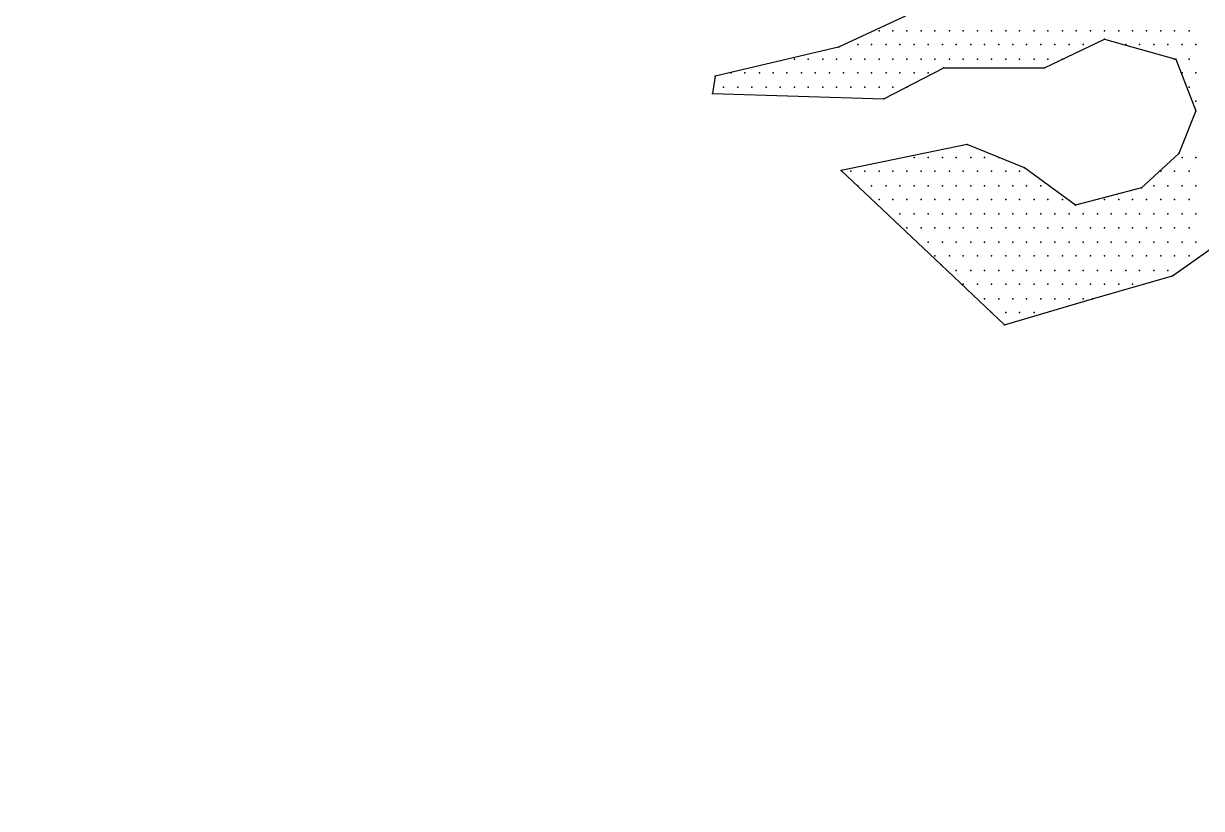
# Model space of a CAD drawing. Extents: x 180421 to 182279, y 668879 to 669787.
# Drawn here: x 181687.2 to 181696.23, y 669722.01 to 669728.03 of the extents above; entities that cross this region are included whole.
import ezdxf

# ---------------------------------------------------------------- set-up
doc = ezdxf.new("R2010")
doc.units = 0
doc.header["$LTSCALE"] = 2.5
doc.header["$MEASUREMENT"] = 0
doc.layers.add('KOTERET', color=1, linetype='CONTINUOUS')

msp = doc.modelspace()

# ---------------------------------------------------------------- linework, layer by layer
at = {"layer": 'KOTERET', "color": 1, "linetype": 'Continuous'}
msp.add_lwpolyline([(181659.6281, 669703.3352, 0.049045), (181670.0736, 669702.5857, 0.072972), (181685.3802, 669705.2459, 0.125195), (181695.1659, 669710.5821, 0.103069), (181700.5022, 669718.1035, 0.035565), (181700.8558, 669719.6289, 0.105225), (181700.613, 669724.2104, 0.105504), (181695.8363, 669731.4837, 0.107235), (181688.3729, 669736.2235, 0.064474), (181675.8901, 669739.6648, 0.055181), (181664.8007, 669739.9973, 0.081162), (181651.7742, 669737.3213, 0.05669), (181643.498, 669733.0354, 0.171614), (181637.4545, 669726.0102, 0.076301), (181636.5414, 669721.8932, 0.117637), (181638.0087, 669715.6122, 0.130118), (181642.7116, 669710.276, 0.070334), (181652.3812, 669705.1773, 0.047983), (181659.6281, 669703.3352)], format="xyb", dxfattribs=at)
at = {"layer": 'KOTERET', "color": 2, "linetype": 'Continuous'}
for points in [[(181694.237, 669728.2165), (181693.4505, 669727.847)], [(181693.7619, 669727.9737), (181693.7619, 669727.9737)], [(181693.8675, 669727.9737), (181693.8675, 669727.9737)], [(181693.9731, 669727.9737), (181693.9731, 669727.9737)], [(181694.0839, 669727.9737), (181694.0839, 669727.9737)], [(181694.1895, 669727.9737), (181694.1895, 669727.9737)], [(181694.3003, 669727.9737), (181694.3003, 669727.9737)], [(181694.4059, 669727.9737), (181694.4059, 669727.9737)], [(181694.5167, 669727.9737), (181694.5167, 669727.9737)], [(181694.6223, 669727.9737), (181694.6223, 669727.9737)], [(181694.7331, 669727.9737), (181694.7331, 669727.9737)], [(181694.8387, 669727.9737), (181694.8387, 669727.9737)], [(181694.9495, 669727.9737), (181694.9495, 669727.9737)], [(181695.0287, 669727.6887), (181695.4879, 669727.9104)], [(181695.0551, 669727.9737), (181695.0551, 669727.9737)], [(181695.1659, 669727.9737), (181695.1659, 669727.9737)], [(181695.2715, 669727.9737), (181695.2715, 669727.9737)], [(181695.3823, 669727.9737), (181695.3823, 669727.9737)], [(181695.4879, 669727.9737), (181695.4879, 669727.9737)], [(181695.4879, 669727.9104), (181696.0368, 669727.7573)], [(181695.5987, 669727.9737), (181695.5987, 669727.9737)], [(181695.7043, 669727.9737), (181695.7043, 669727.9737)], [(181695.8099, 669727.9737), (181695.8099, 669727.9737)], [(181695.9207, 669727.9737), (181695.9207, 669727.9737)], [(181696.0263, 669727.9737), (181696.0263, 669727.9737)], [(181696.1371, 669727.9737), (181696.1371, 669727.9737)], [(181693.4505, 669727.847), (181692.5057, 669727.6253)], [(181693.5983, 669727.8681), (181693.5983, 669727.8681)], [(181693.7039, 669727.8681), (181693.7039, 669727.8681)], [(181693.8147, 669727.8681), (181693.8147, 669727.8681)], [(181693.9203, 669727.8681), (181693.9203, 669727.8681)], [(181694.0311, 669727.8681), (181694.0311, 669727.8681)], [(181694.1367, 669727.8681), (181694.1367, 669727.8681)], [(181694.2475, 669727.8681), (181694.2475, 669727.8681)], [(181694.3531, 669727.8681), (181694.3531, 669727.8681)], [(181694.4639, 669727.8681), (181694.4639, 669727.8681)], [(181694.5695, 669727.8681), (181694.5695, 669727.8681)], [(181694.6803, 669727.8681), (181694.6803, 669727.8681)], [(181694.7859, 669727.8681), (181694.7859, 669727.8681)], [(181694.8915, 669727.8681), (181694.8915, 669727.8681)], [(181695.0023, 669727.8681), (181695.0023, 669727.8681)], [(181695.1079, 669727.8681), (181695.1079, 669727.8681)], [(181695.2187, 669727.8681), (181695.2187, 669727.8681)], [(181695.3243, 669727.8681), (181695.3243, 669727.8681)], [(181695.6515, 669727.8681), (181695.6515, 669727.8681)], [(181695.7571, 669727.8681), (181695.7571, 669727.8681)], [(181695.8679, 669727.8681), (181695.8679, 669727.8681)], [(181695.9735, 669727.8681), (181695.9735, 669727.8681)], [(181696.0843, 669727.8681), (181696.0843, 669727.8681)], [(181696.1899, 669727.8681), (181696.1899, 669727.8681)], [(181693.1127, 669727.7573), (181693.1127, 669727.7573)], [(181693.2183, 669727.7573), (181693.2183, 669727.7573)], [(181693.3291, 669727.7573), (181693.3291, 669727.7573)], [(181693.4347, 669727.7573), (181693.4347, 669727.7573)], [(181693.5455, 669727.7573), (181693.5455, 669727.7573)], [(181693.6511, 669727.7573), (181693.6511, 669727.7573)], [(181693.7619, 669727.7573), (181693.7619, 669727.7573)], [(181693.8675, 669727.7573), (181693.8675, 669727.7573)], [(181693.9731, 669727.7573), (181693.9731, 669727.7573)], [(181694.0839, 669727.7573), (181694.0839, 669727.7573)], [(181694.1895, 669727.7573), (181694.1895, 669727.7573)], [(181694.3003, 669727.7573), (181694.3003, 669727.7573)], [(181694.4059, 669727.7573), (181694.4059, 669727.7573)], [(181694.5167, 669727.7573), (181694.5167, 669727.7573)], [(181694.6223, 669727.7573), (181694.6223, 669727.7573)], [(181694.7331, 669727.7573), (181694.7331, 669727.7573)], [(181694.8387, 669727.7573), (181694.8387, 669727.7573)], [(181694.9495, 669727.7573), (181694.9495, 669727.7573)], [(181695.0551, 669727.7573), (181695.0551, 669727.7573)], [(181695.1659, 669727.7573), (181695.1659, 669727.7573)], [(181696.0263, 669727.7573), (181696.0263, 669727.7573)], [(181696.0368, 669727.7573), (181696.1899, 669727.3614)], [(181696.1371, 669727.7573), (181696.1371, 669727.7573)], [(181692.6271, 669727.6517), (181692.6271, 669727.6517)], [(181692.7327, 669727.6517), (181692.7327, 669727.6517)], [(181692.8435, 669727.6517), (181692.8435, 669727.6517)], [(181692.9491, 669727.6517), (181692.9491, 669727.6517)], [(181693.0547, 669727.6517), (181693.0547, 669727.6517)], [(181693.1655, 669727.6517), (181693.1655, 669727.6517)], [(181693.2711, 669727.6517), (181693.2711, 669727.6517)], [(181693.3819, 669727.6517), (181693.3819, 669727.6517)], [(181693.4875, 669727.6517), (181693.4875, 669727.6517)], [(181693.5983, 669727.6517), (181693.5983, 669727.6517)], [(181693.7039, 669727.6517), (181693.7039, 669727.6517)], [(181693.7989, 669727.4512), (181694.2581, 669727.6887)], [(181693.8147, 669727.6517), (181693.8147, 669727.6517)], [(181693.9203, 669727.6517), (181693.9203, 669727.6517)], [(181694.0311, 669727.6517), (181694.0311, 669727.6517)], [(181694.1367, 669727.6517), (181694.1367, 669727.6517)], [(181694.2581, 669727.6887), (181695.0287, 669727.6887)], [(181696.0843, 669727.6517), (181696.0843, 669727.6517)], [(181696.1899, 669727.6517), (181696.1899, 669727.6517)], [(181692.5057, 669727.6253), (181692.4846, 669727.4934)], [(181692.5057, 669727.6253), (181692.5057, 669727.6253)], [(181692.4846, 669727.4934), (181693.7989, 669727.4512)], [(181692.5691, 669727.5409), (181692.5691, 669727.5409)], [(181692.6799, 669727.5409), (181692.6799, 669727.5409)], [(181692.7855, 669727.5409), (181692.7855, 669727.5409)], [(181692.8963, 669727.5409), (181692.8963, 669727.5409)], [(181693.0019, 669727.5409), (181693.0019, 669727.5409)], [(181693.1127, 669727.5409), (181693.1127, 669727.5409)], [(181693.2183, 669727.5409), (181693.2183, 669727.5409)], [(181693.3291, 669727.5409), (181693.3291, 669727.5409)], [(181693.4347, 669727.5409), (181693.4347, 669727.5409)], [(181693.5455, 669727.5409), (181693.5455, 669727.5409)], [(181693.6511, 669727.5409), (181693.6511, 669727.5409)], [(181693.7619, 669727.5409), (181693.7619, 669727.5409)], [(181693.8675, 669727.5409), (181693.8675, 669727.5409)], [(181693.9731, 669727.5409), (181693.9731, 669727.5409)], [(181696.1371, 669727.5409), (181696.1371, 669727.5409)], [(181696.1899, 669727.4353), (181696.1899, 669727.4353)], [(181696.1899, 669727.3614), (181696.0579, 669727.0342)], [(181694.4375, 669727.1028), (181693.4716, 669726.9022)], [(181694.8756, 669726.9233), (181694.4375, 669727.1028)], [(181696.0579, 669727.0342), (181695.7729, 669726.7703)], [(181694.0311, 669727.0025), (181694.0311, 669727.0025)], [(181694.1367, 669727.0025), (181694.1367, 669727.0025)], [(181694.2475, 669727.0025), (181694.2475, 669727.0025)], [(181694.3531, 669727.0025), (181694.3531, 669727.0025)], [(181694.4639, 669727.0025), (181694.4639, 669727.0025)], [(181694.5695, 669727.0025), (181694.5695, 669727.0025)], [(181694.6803, 669727.0025), (181694.6803, 669727.0025)], [(181695.2662, 669726.6383), (181694.8756, 669726.9233)], [(181696.0843, 669727.0025), (181696.0843, 669727.0025)], [(181696.1899, 669727.0025), (181696.1899, 669727.0025)], [(181693.4716, 669726.9022), (181694.237, 669726.1791)], [(181693.5455, 669726.8969), (181693.5455, 669726.8969)], [(181693.6511, 669726.8969), (181693.6511, 669726.8969)], [(181693.7619, 669726.8969), (181693.7619, 669726.8969)], [(181693.8675, 669726.8969), (181693.8675, 669726.8969)], [(181693.9731, 669726.8969), (181693.9731, 669726.8969)], [(181694.0839, 669726.8969), (181694.0839, 669726.8969)], [(181694.1895, 669726.8969), (181694.1895, 669726.8969)], [(181694.3003, 669726.8969), (181694.3003, 669726.8969)], [(181694.4059, 669726.8969), (181694.4059, 669726.8969)], [(181694.5167, 669726.8969), (181694.5167, 669726.8969)], [(181694.6223, 669726.8969), (181694.6223, 669726.8969)], [(181694.7331, 669726.8969), (181694.7331, 669726.8969)], [(181694.8387, 669726.8969), (181694.8387, 669726.8969)], [(181695.9207, 669726.8969), (181695.9207, 669726.8969)], [(181696.0263, 669726.8969), (181696.0263, 669726.8969)], [(181696.1371, 669726.8969), (181696.1371, 669726.8969)], [(181693.5983, 669726.7861), (181693.5983, 669726.7861)], [(181693.7039, 669726.7861), (181693.7039, 669726.7861)], [(181693.8147, 669726.7861), (181693.8147, 669726.7861)], [(181693.9203, 669726.7861), (181693.9203, 669726.7861)], [(181694.0311, 669726.7861), (181694.0311, 669726.7861)], [(181694.1367, 669726.7861), (181694.1367, 669726.7861)], [(181694.2475, 669726.7861), (181694.2475, 669726.7861)], [(181694.3531, 669726.7861), (181694.3531, 669726.7861)], [(181694.4639, 669726.7861), (181694.4639, 669726.7861)], [(181694.5695, 669726.7861), (181694.5695, 669726.7861)], [(181694.6803, 669726.7861), (181694.6803, 669726.7861)], [(181694.7859, 669726.7861), (181694.7859, 669726.7861)], [(181694.8915, 669726.7861), (181694.8915, 669726.7861)], [(181695.0023, 669726.7861), (181695.0023, 669726.7861)], [(181695.7729, 669726.7703), (181695.2662, 669726.6383)], [(181695.8679, 669726.7861), (181695.8679, 669726.7861)], [(181695.9735, 669726.7861), (181695.9735, 669726.7861)], [(181696.0843, 669726.7861), (181696.0843, 669726.7861)], [(181696.1899, 669726.7861), (181696.1899, 669726.7861)], [(181693.7619, 669726.6805), (181693.7619, 669726.6805)], [(181693.8675, 669726.6805), (181693.8675, 669726.6805)], [(181693.9731, 669726.6805), (181693.9731, 669726.6805)], [(181694.0839, 669726.6805), (181694.0839, 669726.6805)], [(181694.1895, 669726.6805), (181694.1895, 669726.6805)], [(181694.3003, 669726.6805), (181694.3003, 669726.6805)], [(181694.4059, 669726.6805), (181694.4059, 669726.6805)], [(181694.5167, 669726.6805), (181694.5167, 669726.6805)], [(181694.6223, 669726.6805), (181694.6223, 669726.6805)], [(181694.7331, 669726.6805), (181694.7331, 669726.6805)], [(181694.8387, 669726.6805), (181694.8387, 669726.6805)], [(181694.9495, 669726.6805), (181694.9495, 669726.6805)], [(181695.0551, 669726.6805), (181695.0551, 669726.6805)], [(181695.1659, 669726.6805), (181695.1659, 669726.6805)], [(181695.4879, 669726.6805), (181695.4879, 669726.6805)], [(181695.5987, 669726.6805), (181695.5987, 669726.6805)], [(181695.7043, 669726.6805), (181695.7043, 669726.6805)], [(181695.8099, 669726.6805), (181695.8099, 669726.6805)], [(181695.9207, 669726.6805), (181695.9207, 669726.6805)], [(181696.0263, 669726.6805), (181696.0263, 669726.6805)], [(181696.1371, 669726.6805), (181696.1371, 669726.6805)], [(181693.9203, 669726.5697), (181693.9203, 669726.5697)], [(181694.0311, 669726.5697), (181694.0311, 669726.5697)], [(181694.1367, 669726.5697), (181694.1367, 669726.5697)], [(181694.2475, 669726.5697), (181694.2475, 669726.5697)], [(181694.3531, 669726.5697), (181694.3531, 669726.5697)], [(181694.4639, 669726.5697), (181694.4639, 669726.5697)], [(181694.5695, 669726.5697), (181694.5695, 669726.5697)], [(181694.6803, 669726.5697), (181694.6803, 669726.5697)], [(181694.7859, 669726.5697), (181694.7859, 669726.5697)], [(181694.8915, 669726.5697), (181694.8915, 669726.5697)], [(181695.0023, 669726.5697), (181695.0023, 669726.5697)], [(181695.1079, 669726.5697), (181695.1079, 669726.5697)], [(181695.2187, 669726.5697), (181695.2187, 669726.5697)], [(181695.3243, 669726.5697), (181695.3243, 669726.5697)], [(181695.4351, 669726.5697), (181695.4351, 669726.5697)], [(181695.5407, 669726.5697), (181695.5407, 669726.5697)], [(181695.6515, 669726.5697), (181695.6515, 669726.5697)], [(181695.7571, 669726.5697), (181695.7571, 669726.5697)], [(181695.8679, 669726.5697), (181695.8679, 669726.5697)], [(181695.9735, 669726.5697), (181695.9735, 669726.5697)], [(181696.0843, 669726.5697), (181696.0843, 669726.5697)], [(181696.1899, 669726.5697), (181696.1899, 669726.5697)], [(181693.9731, 669726.4641), (181693.9731, 669726.4641)], [(181694.0839, 669726.4641), (181694.0839, 669726.4641)], [(181694.1895, 669726.4641), (181694.1895, 669726.4641)], [(181694.3003, 669726.4641), (181694.3003, 669726.4641)], [(181694.4059, 669726.4641), (181694.4059, 669726.4641)], [(181694.5167, 669726.4641), (181694.5167, 669726.4641)], [(181694.6223, 669726.4641), (181694.6223, 669726.4641)], [(181694.7331, 669726.4641), (181694.7331, 669726.4641)], [(181694.8387, 669726.4641), (181694.8387, 669726.4641)], [(181694.9495, 669726.4641), (181694.9495, 669726.4641)], [(181695.0551, 669726.4641), (181695.0551, 669726.4641)], [(181695.1659, 669726.4641), (181695.1659, 669726.4641)], [(181695.2715, 669726.4641), (181695.2715, 669726.4641)], [(181695.3823, 669726.4641), (181695.3823, 669726.4641)], [(181695.4879, 669726.4641), (181695.4879, 669726.4641)], [(181695.5987, 669726.4641), (181695.5987, 669726.4641)], [(181695.7043, 669726.4641), (181695.7043, 669726.4641)], [(181695.8099, 669726.4641), (181695.8099, 669726.4641)], [(181695.9207, 669726.4641), (181695.9207, 669726.4641)], [(181696.0104, 669726.0947), (181696.628, 669726.5328)], [(181696.0263, 669726.4641), (181696.0263, 669726.4641)], [(181696.1371, 669726.4641), (181696.1371, 669726.4641)], [(181694.1367, 669726.3533), (181694.1367, 669726.3533)], [(181694.2475, 669726.3533), (181694.2475, 669726.3533)], [(181694.3531, 669726.3533), (181694.3531, 669726.3533)], [(181694.4639, 669726.3533), (181694.4639, 669726.3533)], [(181694.5695, 669726.3533), (181694.5695, 669726.3533)], [(181694.6803, 669726.3533), (181694.6803, 669726.3533)], [(181694.7859, 669726.3533), (181694.7859, 669726.3533)], [(181694.8915, 669726.3533), (181694.8915, 669726.3533)], [(181695.0023, 669726.3533), (181695.0023, 669726.3533)], [(181695.1079, 669726.3533), (181695.1079, 669726.3533)], [(181695.2187, 669726.3533), (181695.2187, 669726.3533)], [(181695.3243, 669726.3533), (181695.3243, 669726.3533)], [(181695.4351, 669726.3533), (181695.4351, 669726.3533)], [(181695.5407, 669726.3533), (181695.5407, 669726.3533)], [(181695.6515, 669726.3533), (181695.6515, 669726.3533)], [(181695.7571, 669726.3533), (181695.7571, 669726.3533)], [(181695.8679, 669726.3533), (181695.8679, 669726.3533)], [(181695.9735, 669726.3533), (181695.9735, 669726.3533)], [(181696.0843, 669726.3533), (181696.0843, 669726.3533)], [(181696.1899, 669726.3533), (181696.1899, 669726.3533)], [(181694.1895, 669726.2477), (181694.1895, 669726.2477)], [(181694.3003, 669726.2477), (181694.3003, 669726.2477)], [(181694.4059, 669726.2477), (181694.4059, 669726.2477)], [(181694.5167, 669726.2477), (181694.5167, 669726.2477)], [(181694.6223, 669726.2477), (181694.6223, 669726.2477)], [(181694.7331, 669726.2477), (181694.7331, 669726.2477)], [(181694.8387, 669726.2477), (181694.8387, 669726.2477)], [(181694.9495, 669726.2477), (181694.9495, 669726.2477)], [(181695.0551, 669726.2477), (181695.0551, 669726.2477)], [(181695.1659, 669726.2477), (181695.1659, 669726.2477)], [(181695.2715, 669726.2477), (181695.2715, 669726.2477)], [(181695.3823, 669726.2477), (181695.3823, 669726.2477)], [(181695.4879, 669726.2477), (181695.4879, 669726.2477)], [(181695.5987, 669726.2477), (181695.5987, 669726.2477)], [(181695.7043, 669726.2477), (181695.7043, 669726.2477)], [(181695.8099, 669726.2477), (181695.8099, 669726.2477)], [(181695.9207, 669726.2477), (181695.9207, 669726.2477)], [(181696.0263, 669726.2477), (181696.0263, 669726.2477)], [(181696.1371, 669726.2477), (181696.1371, 669726.2477)], [(181694.237, 669726.1791), (181694.7226, 669725.7199)], [(181694.3531, 669726.1369), (181694.3531, 669726.1369)], [(181694.4639, 669726.1369), (181694.4639, 669726.1369)], [(181694.5695, 669726.1369), (181694.5695, 669726.1369)], [(181694.6803, 669726.1369), (181694.6803, 669726.1369)], [(181694.7859, 669726.1369), (181694.7859, 669726.1369)], [(181694.8915, 669726.1369), (181694.8915, 669726.1369)], [(181695.0023, 669726.1369), (181695.0023, 669726.1369)], [(181695.1079, 669726.1369), (181695.1079, 669726.1369)], [(181695.2187, 669726.1369), (181695.2187, 669726.1369)], [(181695.3243, 669726.1369), (181695.3243, 669726.1369)], [(181695.4351, 669726.1369), (181695.4351, 669726.1369)], [(181695.5407, 669726.1369), (181695.5407, 669726.1369)], [(181695.6515, 669726.1369), (181695.6515, 669726.1369)], [(181695.7571, 669726.1369), (181695.7571, 669726.1369)], [(181695.8679, 669726.1369), (181695.8679, 669726.1369)], [(181695.9735, 669726.1369), (181695.9735, 669726.1369)], [(181694.4059, 669726.0313), (181694.4059, 669726.0313)], [(181694.5167, 669726.0313), (181694.5167, 669726.0313)], [(181694.6223, 669726.0313), (181694.6223, 669726.0313)], [(181694.7331, 669726.0313), (181694.7331, 669726.0313)], [(181694.8387, 669726.0313), (181694.8387, 669726.0313)], [(181694.9495, 669726.0313), (181694.9495, 669726.0313)], [(181695.0551, 669726.0313), (181695.0551, 669726.0313)], [(181695.1659, 669726.0313), (181695.1659, 669726.0313)], [(181695.2715, 669726.0313), (181695.2715, 669726.0313)], [(181695.3823, 669726.0313), (181695.3823, 669726.0313)], [(181695.3982, 669725.9205), (181696.0104, 669726.0947)], [(181695.4879, 669726.0313), (181695.4879, 669726.0313)], [(181695.5987, 669726.0313), (181695.5987, 669726.0313)], [(181695.7043, 669726.0313), (181695.7043, 669726.0313)], [(181694.5695, 669725.9205), (181694.5695, 669725.9205)], [(181694.6803, 669725.9205), (181694.6803, 669725.9205)], [(181694.7226, 669725.7199), (181695.3982, 669725.9205)], [(181694.7859, 669725.9205), (181694.7859, 669725.9205)], [(181694.8915, 669725.9205), (181694.8915, 669725.9205)], [(181695.0023, 669725.9205), (181695.0023, 669725.9205)], [(181695.1079, 669725.9205), (181695.1079, 669725.9205)], [(181695.2187, 669725.9205), (181695.2187, 669725.9205)], [(181695.3243, 669725.9205), (181695.3243, 669725.9205)], [(181694.6223, 669725.8149), (181694.6223, 669725.8149)], [(181694.7331, 669725.8149), (181694.7331, 669725.8149)], [(181694.8387, 669725.8149), (181694.8387, 669725.8149)], [(181694.9495, 669725.8149), (181694.9495, 669725.8149)]]:
    msp.add_lwpolyline(points, dxfattribs=at)
at = {"layer": 'KOTERET', "color": 1}
for p in [(181693.7619, 669727.9737), (181693.7619, 669727.9737), (181693.8675, 669727.9737), (181693.8675, 669727.9737), (181693.9731, 669727.9737), (181693.9731, 669727.9737), (181694.0839, 669727.9737), (181694.0839, 669727.9737), (181694.1895, 669727.9737), (181694.1895, 669727.9737), (181694.3003, 669727.9737), (181694.3003, 669727.9737), (181694.4059, 669727.9737), (181694.4059, 669727.9737), (181694.5167, 669727.9737), (181694.5167, 669727.9737), (181694.6223, 669727.9737), (181694.6223, 669727.9737), (181694.7331, 669727.9737), (181694.7331, 669727.9737), (181694.8387, 669727.9737), (181694.8387, 669727.9737), (181694.9495, 669727.9737), (181694.9495, 669727.9737), (181695.0551, 669727.9737), (181695.0551, 669727.9737), (181695.1659, 669727.9737), (181695.1659, 669727.9737), (181695.2715, 669727.9737), (181695.2715, 669727.9737), (181695.3823, 669727.9737), (181695.3823, 669727.9737), (181695.4879, 669727.9737), (181695.4879, 669727.9737), (181695.4879, 669727.9104), (181695.4879, 669727.9104), (181695.5987, 669727.9737), (181695.5987, 669727.9737), (181695.7043, 669727.9737), (181695.7043, 669727.9737), (181695.8099, 669727.9737), (181695.8099, 669727.9737), (181695.9207, 669727.9737), (181695.9207, 669727.9737), (181696.0263, 669727.9737), (181696.0263, 669727.9737), (181696.1371, 669727.9737), (181696.1371, 669727.9737), (181693.4505, 669727.847), (181693.4505, 669727.847), (181693.5983, 669727.8681), (181693.5983, 669727.8681), (181693.7039, 669727.8681), (181693.7039, 669727.8681), (181693.8147, 669727.8681), (181693.8147, 669727.8681), (181693.9203, 669727.8681), (181693.9203, 669727.8681), (181694.0311, 669727.8681), (181694.0311, 669727.8681), (181694.1367, 669727.8681), (181694.1367, 669727.8681), (181694.2475, 669727.8681), (181694.2475, 669727.8681), (181694.3531, 669727.8681), (181694.3531, 669727.8681), (181694.4639, 669727.8681), (181694.4639, 669727.8681), (181694.5695, 669727.8681), (181694.5695, 669727.8681), (181694.6803, 669727.8681), (181694.6803, 669727.8681), (181694.7859, 669727.8681), (181694.7859, 669727.8681), (181694.8915, 669727.8681), (181694.8915, 669727.8681), (181695.0023, 669727.8681), (181695.0023, 669727.8681), (181695.1079, 669727.8681), (181695.1079, 669727.8681), (181695.2187, 669727.8681), (181695.2187, 669727.8681), (181695.3243, 669727.8681), (181695.3243, 669727.8681), (181695.6515, 669727.8681), (181695.6515, 669727.8681), (181695.7571, 669727.8681), (181695.7571, 669727.8681), (181695.8679, 669727.8681), (181695.8679, 669727.8681), (181695.9735, 669727.8681), (181695.9735, 669727.8681), (181696.0843, 669727.8681), (181696.0843, 669727.8681), (181696.1899, 669727.8681), (181696.1899, 669727.8681), (181693.1127, 669727.7573), (181693.1127, 669727.7573), (181693.2183, 669727.7573), (181693.2183, 669727.7573), (181693.3291, 669727.7573), (181693.3291, 669727.7573), (181693.4347, 669727.7573), (181693.4347, 669727.7573), (181693.5455, 669727.7573), (181693.5455, 669727.7573), (181693.6511, 669727.7573), (181693.6511, 669727.7573), (181693.7619, 669727.7573), (181693.7619, 669727.7573), (181693.8675, 669727.7573), (181693.8675, 669727.7573), (181693.9731, 669727.7573), (181693.9731, 669727.7573), (181694.0839, 669727.7573), (181694.0839, 669727.7573), (181694.1895, 669727.7573), (181694.1895, 669727.7573), (181694.3003, 669727.7573), (181694.3003, 669727.7573), (181694.4059, 669727.7573), (181694.4059, 669727.7573), (181694.5167, 669727.7573), (181694.5167, 669727.7573), (181694.6223, 669727.7573), (181694.6223, 669727.7573), (181694.7331, 669727.7573), (181694.7331, 669727.7573), (181694.8387, 669727.7573), (181694.8387, 669727.7573), (181694.9495, 669727.7573), (181694.9495, 669727.7573), (181695.0551, 669727.7573), (181695.0551, 669727.7573), (181695.1659, 669727.7573), (181695.1659, 669727.7573), (181696.0263, 669727.7573), (181696.0263, 669727.7573), (181696.0368, 669727.7573), (181696.0368, 669727.7573), (181696.1371, 669727.7573), (181696.1371, 669727.7573), (181692.6271, 669727.6517), (181692.6271, 669727.6517), (181692.7327, 669727.6517), (181692.7327, 669727.6517), (181692.8435, 669727.6517), (181692.8435, 669727.6517), (181692.9491, 669727.6517), (181692.9491, 669727.6517), (181693.0547, 669727.6517), (181693.0547, 669727.6517), (181693.1655, 669727.6517), (181693.1655, 669727.6517), (181693.2711, 669727.6517), (181693.2711, 669727.6517), (181693.3819, 669727.6517), (181693.3819, 669727.6517), (181693.4875, 669727.6517), (181693.4875, 669727.6517), (181693.5983, 669727.6517), (181693.5983, 669727.6517), (181693.7039, 669727.6517), (181693.7039, 669727.6517), (181693.8147, 669727.6517), (181693.8147, 669727.6517), (181693.9203, 669727.6517), (181693.9203, 669727.6517), (181694.0311, 669727.6517), (181694.0311, 669727.6517), (181694.1367, 669727.6517), (181694.1367, 669727.6517), (181694.2581, 669727.6887), (181694.2581, 669727.6887), (181695.0287, 669727.6887), (181695.0287, 669727.6887), (181696.0843, 669727.6517), (181696.0843, 669727.6517), (181696.1899, 669727.6517), (181696.1899, 669727.6517), (181692.5057, 669727.6253), (181692.5057, 669727.6253), (181692.5057, 669727.6253), (181692.5057, 669727.6253), (181692.4846, 669727.4934), (181692.4846, 669727.4934), (181692.5691, 669727.5409), (181692.5691, 669727.5409), (181692.6799, 669727.5409), (181692.6799, 669727.5409), (181692.7855, 669727.5409), (181692.7855, 669727.5409), (181692.8963, 669727.5409), (181692.8963, 669727.5409), (181693.0019, 669727.5409), (181693.0019, 669727.5409), (181693.1127, 669727.5409), (181693.1127, 669727.5409), (181693.2183, 669727.5409), (181693.2183, 669727.5409), (181693.3291, 669727.5409), (181693.3291, 669727.5409), (181693.4347, 669727.5409), (181693.4347, 669727.5409), (181693.5455, 669727.5409), (181693.5455, 669727.5409), (181693.6511, 669727.5409), (181693.6511, 669727.5409), (181693.7619, 669727.5409), (181693.7619, 669727.5409), (181693.8675, 669727.5409), (181693.8675, 669727.5409), (181693.9731, 669727.5409), (181693.9731, 669727.5409), (181696.1371, 669727.5409), (181696.1371, 669727.5409), (181693.7989, 669727.4512), (181693.7989, 669727.4512), (181696.1899, 669727.4353), (181696.1899, 669727.4353), (181696.1899, 669727.3614), (181696.1899, 669727.3614), (181694.4375, 669727.1028), (181694.4375, 669727.1028), (181696.0579, 669727.0342), (181696.0579, 669727.0342), (181694.0311, 669727.0025), (181694.0311, 669727.0025), (181694.1367, 669727.0025), (181694.1367, 669727.0025), (181694.2475, 669727.0025), (181694.2475, 669727.0025), (181694.3531, 669727.0025), (181694.3531, 669727.0025), (181694.4639, 669727.0025), (181694.4639, 669727.0025), (181694.5695, 669727.0025), (181694.5695, 669727.0025), (181694.6803, 669727.0025), (181694.6803, 669727.0025), (181694.8756, 669726.9233), (181694.8756, 669726.9233), (181696.0843, 669727.0025), (181696.0843, 669727.0025), (181696.1899, 669727.0025), (181696.1899, 669727.0025), (181693.4716, 669726.9022), (181693.4716, 669726.9022), (181693.5455, 669726.8969), (181693.5455, 669726.8969), (181693.6511, 669726.8969), (181693.6511, 669726.8969), (181693.7619, 669726.8969), (181693.7619, 669726.8969), (181693.8675, 669726.8969), (181693.8675, 669726.8969), (181693.9731, 669726.8969), (181693.9731, 669726.8969), (181694.0839, 669726.8969), (181694.0839, 669726.8969), (181694.1895, 669726.8969), (181694.1895, 669726.8969), (181694.3003, 669726.8969), (181694.3003, 669726.8969), (181694.4059, 669726.8969), (181694.4059, 669726.8969), (181694.5167, 669726.8969), (181694.5167, 669726.8969), (181694.6223, 669726.8969), (181694.6223, 669726.8969), (181694.7331, 669726.8969), (181694.7331, 669726.8969), (181694.8387, 669726.8969), (181694.8387, 669726.8969), (181695.9207, 669726.8969), (181695.9207, 669726.8969), (181696.0263, 669726.8969), (181696.0263, 669726.8969), (181696.1371, 669726.8969), (181696.1371, 669726.8969), (181693.5983, 669726.7861), (181693.5983, 669726.7861), (181693.7039, 669726.7861), (181693.7039, 669726.7861), (181693.8147, 669726.7861), (181693.8147, 669726.7861), (181693.9203, 669726.7861), (181693.9203, 669726.7861), (181694.0311, 669726.7861), (181694.0311, 669726.7861), (181694.1367, 669726.7861), (181694.1367, 669726.7861), (181694.2475, 669726.7861), (181694.2475, 669726.7861), (181694.3531, 669726.7861), (181694.3531, 669726.7861), (181694.4639, 669726.7861), (181694.4639, 669726.7861), (181694.5695, 669726.7861), (181694.5695, 669726.7861), (181694.6803, 669726.7861), (181694.6803, 669726.7861), (181694.7859, 669726.7861), (181694.7859, 669726.7861), (181694.8915, 669726.7861), (181694.8915, 669726.7861), (181695.0023, 669726.7861), (181695.0023, 669726.7861), (181695.7729, 669726.7703), (181695.7729, 669726.7703), (181695.8679, 669726.7861), (181695.8679, 669726.7861), (181695.9735, 669726.7861), (181695.9735, 669726.7861), (181696.0843, 669726.7861), (181696.0843, 669726.7861), (181696.1899, 669726.7861), (181696.1899, 669726.7861), (181693.7619, 669726.6805), (181693.7619, 669726.6805), (181693.8675, 669726.6805), (181693.8675, 669726.6805), (181693.9731, 669726.6805), (181693.9731, 669726.6805), (181694.0839, 669726.6805), (181694.0839, 669726.6805), (181694.1895, 669726.6805), (181694.1895, 669726.6805), (181694.3003, 669726.6805), (181694.3003, 669726.6805), (181694.4059, 669726.6805), (181694.4059, 669726.6805), (181694.5167, 669726.6805), (181694.5167, 669726.6805), (181694.6223, 669726.6805), (181694.6223, 669726.6805), (181694.7331, 669726.6805), (181694.7331, 669726.6805), (181694.8387, 669726.6805), (181694.8387, 669726.6805), (181694.9495, 669726.6805), (181694.9495, 669726.6805), (181695.0551, 669726.6805), (181695.0551, 669726.6805), (181695.1659, 669726.6805), (181695.1659, 669726.6805), (181695.4879, 669726.6805), (181695.4879, 669726.6805), (181695.5987, 669726.6805), (181695.5987, 669726.6805), (181695.7043, 669726.6805), (181695.7043, 669726.6805), (181695.8099, 669726.6805), (181695.8099, 669726.6805), (181695.9207, 669726.6805), (181695.9207, 669726.6805), (181696.0263, 669726.6805), (181696.0263, 669726.6805), (181696.1371, 669726.6805), (181696.1371, 669726.6805), (181693.9203, 669726.5697), (181693.9203, 669726.5697), (181694.0311, 669726.5697), (181694.0311, 669726.5697), (181694.1367, 669726.5697), (181694.1367, 669726.5697), (181694.2475, 669726.5697), (181694.2475, 669726.5697), (181694.3531, 669726.5697), (181694.3531, 669726.5697), (181694.4639, 669726.5697), (181694.4639, 669726.5697), (181694.5695, 669726.5697), (181694.5695, 669726.5697), (181694.6803, 669726.5697), (181694.6803, 669726.5697), (181694.7859, 669726.5697), (181694.7859, 669726.5697), (181694.8915, 669726.5697), (181694.8915, 669726.5697), (181695.0023, 669726.5697), (181695.0023, 669726.5697), (181695.1079, 669726.5697), (181695.1079, 669726.5697), (181695.2187, 669726.5697), (181695.2187, 669726.5697), (181695.2662, 669726.6383), (181695.2662, 669726.6383), (181695.3243, 669726.5697), (181695.3243, 669726.5697), (181695.4351, 669726.5697), (181695.4351, 669726.5697), (181695.5407, 669726.5697), (181695.5407, 669726.5697), (181695.6515, 669726.5697), (181695.6515, 669726.5697), (181695.7571, 669726.5697), (181695.7571, 669726.5697), (181695.8679, 669726.5697), (181695.8679, 669726.5697), (181695.9735, 669726.5697), (181695.9735, 669726.5697), (181696.0843, 669726.5697), (181696.0843, 669726.5697), (181696.1899, 669726.5697), (181696.1899, 669726.5697), (181693.9731, 669726.4641), (181693.9731, 669726.4641), (181694.0839, 669726.4641), (181694.0839, 669726.4641), (181694.1895, 669726.4641), (181694.1895, 669726.4641), (181694.3003, 669726.4641), (181694.3003, 669726.4641), (181694.4059, 669726.4641), (181694.4059, 669726.4641), (181694.5167, 669726.4641), (181694.5167, 669726.4641), (181694.6223, 669726.4641), (181694.6223, 669726.4641), (181694.7331, 669726.4641), (181694.7331, 669726.4641), (181694.8387, 669726.4641), (181694.8387, 669726.4641), (181694.9495, 669726.4641), (181694.9495, 669726.4641), (181695.0551, 669726.4641), (181695.0551, 669726.4641), (181695.1659, 669726.4641), (181695.1659, 669726.4641), (181695.2715, 669726.4641), (181695.2715, 669726.4641), (181695.3823, 669726.4641), (181695.3823, 669726.4641), (181695.4879, 669726.4641), (181695.4879, 669726.4641), (181695.5987, 669726.4641), (181695.5987, 669726.4641), (181695.7043, 669726.4641), (181695.7043, 669726.4641), (181695.8099, 669726.4641), (181695.8099, 669726.4641), (181695.9207, 669726.4641), (181695.9207, 669726.4641), (181696.0263, 669726.4641), (181696.0263, 669726.4641), (181696.1371, 669726.4641), (181696.1371, 669726.4641), (181694.1367, 669726.3533), (181694.1367, 669726.3533), (181694.2475, 669726.3533), (181694.2475, 669726.3533), (181694.3531, 669726.3533), (181694.3531, 669726.3533), (181694.4639, 669726.3533), (181694.4639, 669726.3533), (181694.5695, 669726.3533), (181694.5695, 669726.3533), (181694.6803, 669726.3533), (181694.6803, 669726.3533), (181694.7859, 669726.3533), (181694.7859, 669726.3533), (181694.8915, 669726.3533), (181694.8915, 669726.3533), (181695.0023, 669726.3533), (181695.0023, 669726.3533), (181695.1079, 669726.3533), (181695.1079, 669726.3533), (181695.2187, 669726.3533), (181695.2187, 669726.3533), (181695.3243, 669726.3533), (181695.3243, 669726.3533), (181695.4351, 669726.3533), (181695.4351, 669726.3533), (181695.5407, 669726.3533), (181695.5407, 669726.3533), (181695.6515, 669726.3533), (181695.6515, 669726.3533), (181695.7571, 669726.3533), (181695.7571, 669726.3533), (181695.8679, 669726.3533), (181695.8679, 669726.3533), (181695.9735, 669726.3533), (181695.9735, 669726.3533), (181696.0843, 669726.3533), (181696.0843, 669726.3533), (181696.1899, 669726.3533), (181696.1899, 669726.3533), (181694.1895, 669726.2477), (181694.1895, 669726.2477), (181694.3003, 669726.2477), (181694.3003, 669726.2477), (181694.4059, 669726.2477), (181694.4059, 669726.2477), (181694.5167, 669726.2477), (181694.5167, 669726.2477), (181694.6223, 669726.2477), (181694.6223, 669726.2477), (181694.7331, 669726.2477), (181694.7331, 669726.2477), (181694.8387, 669726.2477), (181694.8387, 669726.2477), (181694.9495, 669726.2477), (181694.9495, 669726.2477), (181695.0551, 669726.2477), (181695.0551, 669726.2477), (181695.1659, 669726.2477), (181695.1659, 669726.2477), (181695.2715, 669726.2477), (181695.2715, 669726.2477), (181695.3823, 669726.2477), (181695.3823, 669726.2477), (181695.4879, 669726.2477), (181695.4879, 669726.2477), (181695.5987, 669726.2477), (181695.5987, 669726.2477), (181695.7043, 669726.2477), (181695.7043, 669726.2477), (181695.8099, 669726.2477), (181695.8099, 669726.2477), (181695.9207, 669726.2477), (181695.9207, 669726.2477), (181696.0263, 669726.2477), (181696.0263, 669726.2477), (181696.1371, 669726.2477), (181696.1371, 669726.2477), (181694.237, 669726.1791), (181694.237, 669726.1791), (181694.3531, 669726.1369), (181694.3531, 669726.1369), (181694.4639, 669726.1369), (181694.4639, 669726.1369), (181694.5695, 669726.1369), (181694.5695, 669726.1369), (181694.6803, 669726.1369), (181694.6803, 669726.1369), (181694.7859, 669726.1369), (181694.7859, 669726.1369), (181694.8915, 669726.1369), (181694.8915, 669726.1369), (181695.0023, 669726.1369), (181695.0023, 669726.1369), (181695.1079, 669726.1369), (181695.1079, 669726.1369), (181695.2187, 669726.1369), (181695.2187, 669726.1369), (181695.3243, 669726.1369), (181695.3243, 669726.1369), (181695.4351, 669726.1369), (181695.4351, 669726.1369), (181695.5407, 669726.1369), (181695.5407, 669726.1369), (181695.6515, 669726.1369), (181695.6515, 669726.1369), (181695.7571, 669726.1369), (181695.7571, 669726.1369), (181695.8679, 669726.1369), (181695.8679, 669726.1369), (181695.9735, 669726.1369), (181695.9735, 669726.1369), (181694.4059, 669726.0313), (181694.4059, 669726.0313), (181694.5167, 669726.0313), (181694.5167, 669726.0313), (181694.6223, 669726.0313), (181694.6223, 669726.0313), (181694.7331, 669726.0313), (181694.7331, 669726.0313), (181694.8387, 669726.0313), (181694.8387, 669726.0313), (181694.9495, 669726.0313), (181694.9495, 669726.0313), (181695.0551, 669726.0313), (181695.0551, 669726.0313), (181695.1659, 669726.0313), (181695.1659, 669726.0313), (181695.2715, 669726.0313), (181695.2715, 669726.0313), (181695.3823, 669726.0313), (181695.3823, 669726.0313), (181695.4879, 669726.0313), (181695.4879, 669726.0313), (181695.5987, 669726.0313), (181695.5987, 669726.0313), (181695.7043, 669726.0313), (181695.7043, 669726.0313), (181696.0104, 669726.0947), (181696.0104, 669726.0947), (181694.5695, 669725.9205), (181694.5695, 669725.9205), (181694.6803, 669725.9205), (181694.6803, 669725.9205), (181694.7859, 669725.9205), (181694.7859, 669725.9205), (181694.8915, 669725.9205), (181694.8915, 669725.9205), (181695.0023, 669725.9205), (181695.0023, 669725.9205), (181695.1079, 669725.9205), (181695.1079, 669725.9205), (181695.2187, 669725.9205), (181695.2187, 669725.9205), (181695.3243, 669725.9205), (181695.3243, 669725.9205), (181695.3982, 669725.9205), (181695.3982, 669725.9205), (181694.6223, 669725.8149), (181694.6223, 669725.8149), (181694.7331, 669725.8149), (181694.7331, 669725.8149), (181694.8387, 669725.8149), (181694.8387, 669725.8149), (181694.9495, 669725.8149), (181694.9495, 669725.8149), (181694.7226, 669725.7199), (181694.7226, 669725.7199)]:
    msp.add_point(p, dxfattribs=at)

doc.saveas('drawing.dxf')
